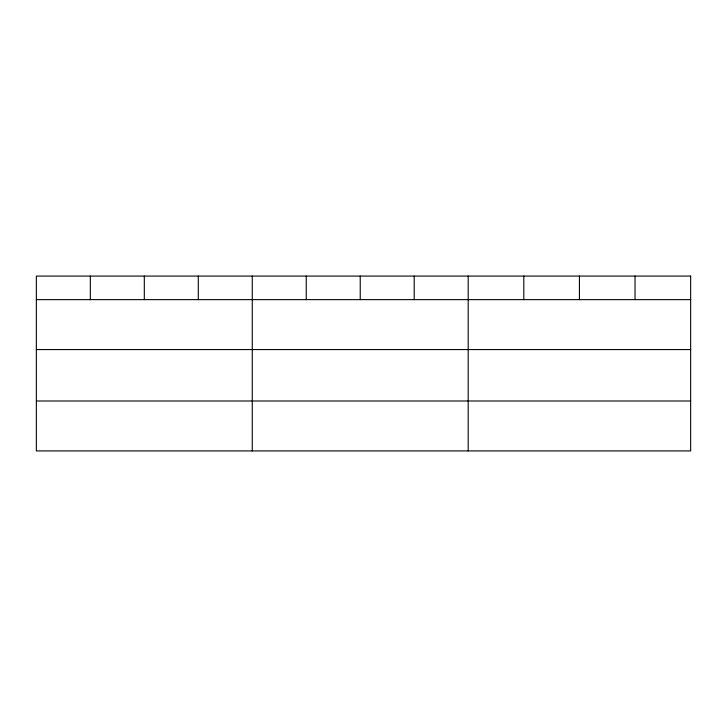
<?xml version="1.0" encoding="UTF-8"?>
<svg xmlns="http://www.w3.org/2000/svg" width="727" height="727" viewBox="0 0 727 727"><rect width="100%" height="100%" fill="white"/><g stroke="black" fill="none" stroke-linecap="round" stroke-linejoin="round"><path stroke-width="1.09" d="M36.35 299.633L690.65 299.633M36.35 349.56L690.65 349.56M36.35 400.995L690.65 400.995M635.034 276.078L635.034 299.633M579.419 276.078L579.419 299.633M523.803 276.078L523.803 299.633M468.188 276.078L468.188 450.922M414.208 276.078L414.208 299.633M360.228 276.078L360.228 299.633M306.249 276.078L306.249 299.633M252.269 276.078L252.269 450.922M198.289 276.078L198.289 299.633M144.31 276.078L144.31 299.633M90.33 276.078L90.33 299.633M690.65 276.078L36.35 276.078L36.35 450.922L690.65 450.922L690.65 276.078"/></g></svg>
